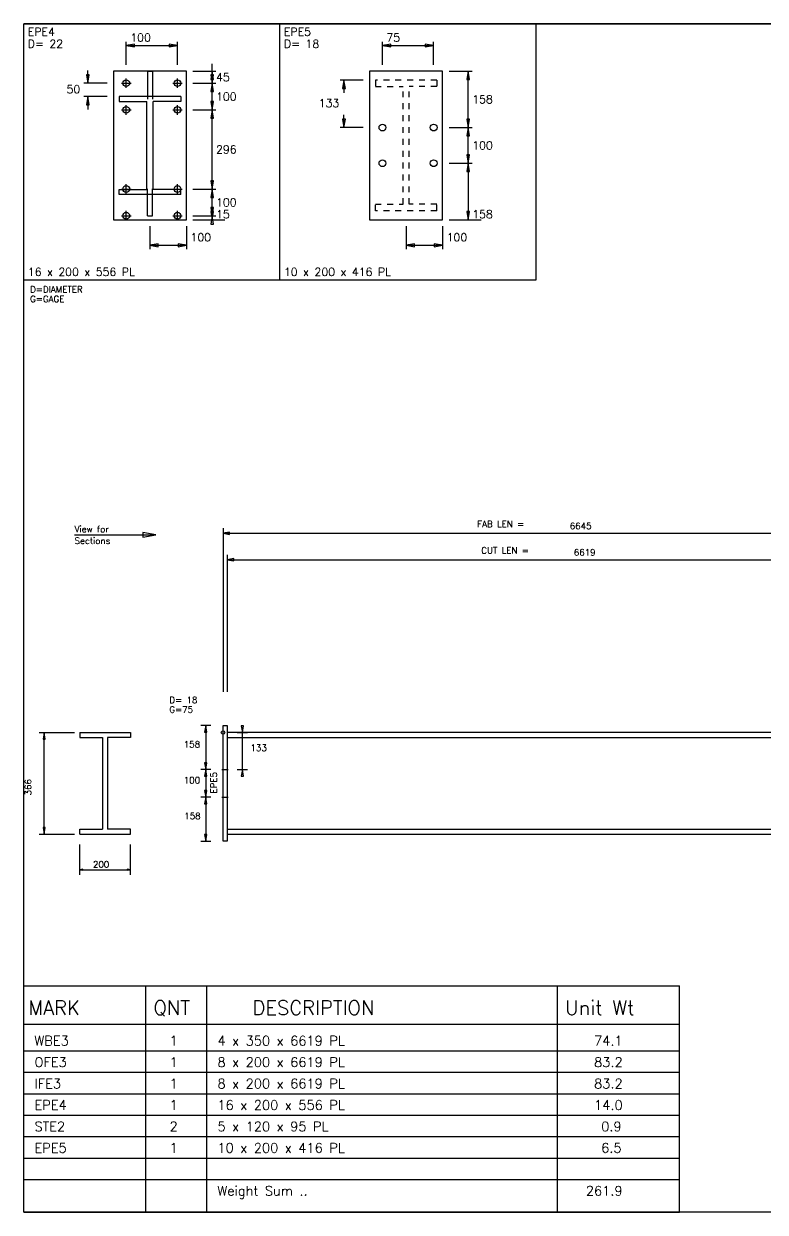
# Model space of a CAD drawing. Extents: x 0 to 420, y 0 to 297.
# Drawn here: x 0 to 185.2, y 0 to 297 of the extents above; entities that cross this region are included whole.
import ezdxf

# ---------------------------------------------------------------- set-up
doc = ezdxf.new("R2010")
doc.units = 0
doc.linetypes.add('CONTIN', pattern=[0])
doc.linetypes.add('DASHED', pattern=[2.38, 1.19, -1.19])
doc.layers.get('0').update_dxf_attribs({"linetype": 'CONTIN'})
for name, color, linetype in [('1', 7, 'CONTIN'), ('10', 7, 'CONTIN'), ('11', 7, 'CONTIN'), ('12', 2, 'CONTIN'), ('14', 7, 'CONTIN'), ('15', 6, 'CONTIN'), ('16', 7, 'CONTIN'), ('2', 7, 'CONTIN'), ('20', 7, 'CONTIN'), ('21', 7, 'CONTIN'), ('22', 7, 'CONTIN'), ('3', 1, 'CONTIN'), ('6', 4, 'CONTIN'), ('7', 3, 'DASHED')]:
    doc.layers.add(name, color=color, linetype=linetype)
doc.styles.add('SIMPLEX', font='SIMPLEX')

# ---------------------------------------------------------------- blocks, each defined once
blk = doc.blocks.new('CZEBORDR')
at = {"layer": '22'}
for p, q in [((0, 0), (0, 297)), ((0, 297), (420, 297)), ((420, 297), (420, 0)), ((420, 0), (0, 0))]:
    blk.add_line(p, q, dxfattribs=at)
blk = doc.blocks.new('LOGO')
at = {"linetype": 'CONTINUOUS'}
blk.add_line((0, 297), (-420, 297), dxfattribs=at)
at = {"layer": '14'}
for q in [(-420, 61.91), (-256.17, 0)]:
    blk.add_line((-420, 0), q, dxfattribs=at)
at = {"layer": '22'}
for p, q in [((-420, 0), (-420, 297)), ((0, 0), (-420, 0))]:
    blk.add_line(p, q, dxfattribs=at)
blk = doc.blocks.new('CZEBOLT')
at = {"layer": '21', "style": 'SIMPLEX'}
for s, p in [('D=DIAMETER', (0, 2.381)), ('G=GAGE', (0, 0))]:
    blk.add_text(s, height=1.587, dxfattribs=at).set_placement(p)
blk = doc.blocks.new('ARROW')
at = {"layer": '2'}
for p, q in [((0, 0), (-1.651, 0.275)), ((-1.651, 0.275), (-1.651, -0.275)), ((-1.651, -0.275), (0, 0))]:
    blk.add_line(p, q, dxfattribs=at)
blk = doc.blocks.new('RSECTN')
at = {"layer": '10'}
for p, q in [((-6.35, 25.4), (6.35, 25.4)), ((-6.35, 25.4), (-6.35, 24.13)), ((6.35, 25.4), (6.35, 24.13)), ((-6.35, 24.13), (-0.635, 24.13)), ((-0.635, 24.13), (-0.635, 1.27)), ((6.35, 24.13), (0.635, 24.13)), ((0.635, 24.13), (0.635, 1.27)), ((-6.35, 0), (-6.35, 1.27)), ((-6.35, 1.27), (-0.635, 1.27)), ((-6.35, 0), (6.35, 0)), ((6.35, 1.27), (0.635, 1.27)), ((6.35, 0), (6.35, 1.27))]:
    blk.add_line(p, q, dxfattribs=at)
blk = doc.blocks.new('XCIRCL')
at = {"layer": '6'}
for p, q in [((-1.27, 0), (1.27, 0)), ((0, -1.27), (0, 1.27))]:
    blk.add_line(p, q, dxfattribs=at)
blk.add_circle((0, 0), 0.889, dxfattribs=at)
blk = doc.blocks.new('MWHOLE')
at = {"layer": '6'}
blk.add_blockref('XCIRCL', (0, 0), dxfattribs=at)
blk = doc.blocks.new('PL1EPE')
at = {"layer": '10'}
for p, q in [((24.511, 41.402), (24.511, 35.814)), ((24.511, 41.402), (25.527, 41.402)), ((25.527, 41.402), (25.527, 35.814)), ((24.511, 12.7), (24.511, 18.034)), ((25.527, 12.7), (25.527, 18.034)), ((24.511, 12.7), (25.527, 12.7))]:
    blk.add_line(p, q, dxfattribs=at)
at = {"layer": '12'}
for p, q in [((17.78, 41.402), (17.78, 11.938)), ((32.258, 41.402), (17.78, 41.402)), ((32.258, 11.938), (32.258, 41.402)), ((17.78, 11.938), (32.258, 11.938))]:
    blk.add_line(p, q, dxfattribs=at)
at = {"layer": '2'}
for p, q in [((20.32, 42.672), (20.32, 47.244)), ((30.48, 42.672), (30.48, 47.244)), ((20.32, 46.482), (30.48, 46.482)), ((37.338, 39.017), (37.338, 42.827)), ((12.7, 39.017), (12.7, 41.557)), ((33.528, 41.402), (38.1, 41.402)), ((37.338, 39.017), (37.338, 41.402)), ((16.51, 39.017), (11.938, 39.017)), ((33.528, 39.017), (38.1, 39.017)), ((33.528, 39.017), (38.1, 39.017)), ((37.338, 33.719), (37.338, 39.017)), ((16.51, 36.366), (11.938, 36.366)), ((12.7, 36.366), (12.7, 33.826)), ((37.338, 33.719), (37.338, 37.529)), ((33.528, 33.719), (38.1, 33.719)), ((33.528, 33.719), (38.1, 33.719)), ((37.338, 18.022), (37.338, 33.719)), ((37.338, 18.022), (37.338, 21.832)), ((33.528, 18.022), (38.1, 18.022)), ((33.528, 18.022), (38.1, 18.022)), ((37.338, 12.723), (37.338, 18.022)), ((37.338, 12.723), (37.338, 16.533)), ((33.528, 12.723), (38.1, 12.723)), ((33.528, 11.938), (39.878, 11.938)), ((37.338, 12.723), (37.338, 11.938)), ((25.019, 10.668), (25.019, 6.096)), ((32.258, 10.668), (32.258, 6.096)), ((25.019, 6.858), (32.258, 6.858))]:
    blk.add_line(p, q, dxfattribs=at)
at = {"layer": '20'}
for p, q in [((0, 0), (0, 50.8)), ((0, 50.8), (50.8, 50.8)), ((50.8, 0), (50.8, 50.8)), ((0, 0), (50.8, 0))]:
    blk.add_line(p, q, dxfattribs=at)
at = {"layer": '1', "xscale": 0.75, "yscale": 0.75, "zscale": 0.75}
for p in [(20.32, 39.017), (30.48, 39.017), (20.32, 33.719), (30.48, 33.719), (20.32, 18.022), (30.48, 18.022), (20.32, 12.723), (30.48, 12.723)]:
    blk.add_blockref('MWHOLE', p, dxfattribs=at)
at = {"layer": '2'}
for p, rotation in [((20.32, 46.482), 180), ((12.7, 39.017), 270), ((37.338, 41.402), 90), ((37.338, 39.017), 270), ((37.338, 39.017), 90), ((12.7, 36.366), 90), ((37.338, 33.719), 270), ((37.338, 33.719), 90), ((37.338, 18.022), 270), ((37.338, 18.022), 90), ((37.338, 12.723), 270), ((37.338, 11.938), 270), ((37.338, 12.723), 90), ((25.019, 6.858), 180)]:
    blk.add_blockref('ARROW', p, dxfattribs=dict(at, rotation=rotation))
for p in [(30.48, 46.482), (32.258, 6.858)]:
    blk.add_blockref('ARROW', p, dxfattribs=at)
at = {"layer": '3', "xscale": 0.96, "yscale": 0.764, "zscale": 0.764, "rotation": 180}
blk.add_blockref('RSECTN', (25.019, 36.366), dxfattribs=at)
at = {"layer": '11', "style": 'SIMPLEX'}
for s, p in [('100', (21.114, 47.276)), ('45', (38.132, 39.416)), ('50', (8.488, 37.03)), ('100', (38.132, 35.574)), ('296', (38.132, 25.077)), ('100', (38.132, 14.579)), ('15', (38.132, 12.224)), ('100', (33.052, 7.652))]:
    blk.add_text(s, height=1.587, dxfattribs=at).set_placement(p)
at = {"layer": '16', "style": 'SIMPLEX'}
for s, p in [('EPE4', (0.794, 48.419)), ('16 x 200 x 556 PL', (0.794, 0.794))]:
    blk.add_text(s, height=1.587, dxfattribs=at).set_placement(p)
at = {"layer": '21', "style": 'SIMPLEX'}
blk.add_text('D= 22', height=1.587, dxfattribs=at).set_placement((0.794, 46.038))
blk = doc.blocks.new('RSECTB')
at = {"layer": '7'}
for p, q in [((-6.35, 25.4), (6.35, 25.4)), ((-6.35, 25.4), (-6.35, 24.13)), ((-6.35, 24.13), (-0.635, 24.13)), ((-0.635, 24.13), (-0.635, 1.27)), ((6.35, 24.13), (0.635, 24.13)), ((0.635, 24.13), (0.635, 1.27)), ((6.35, 25.4), (6.35, 24.13)), ((-6.35, 0), (-6.35, 1.27)), ((-6.35, 1.27), (-0.635, 1.27)), ((-6.35, 0), (6.35, 0)), ((6.35, 1.27), (0.635, 1.27)), ((6.35, 0), (6.35, 1.27))]:
    blk.add_line(p, q, dxfattribs=at)
blk = doc.blocks.new('CYAN_CRCL')
at = {"layer": '6'}
blk.add_circle((0, 0), 0.889, dxfattribs=at)
blk = doc.blocks.new('SWHOLE')
at = {"layer": '6'}
blk.add_blockref('CYAN_CRCL', (0, 0), dxfattribs=at)
blk = doc.blocks.new('PL2EPE')
at = {"layer": '12'}
for p, q in [((17.78, 41.402), (17.78, 11.938)), ((32.258, 41.402), (17.78, 41.402)), ((32.258, 11.938), (32.258, 41.402)), ((17.78, 11.938), (32.258, 11.938))]:
    blk.add_line(p, q, dxfattribs=at)
at = {"layer": '2'}
for p, q in [((20.32, 42.672), (20.32, 47.244)), ((30.48, 42.672), (30.48, 47.244)), ((20.32, 46.482), (30.48, 46.482)), ((33.528, 41.402), (38.1, 41.402)), ((37.338, 30.211), (37.338, 41.402)), ((16.51, 39.629), (11.938, 39.629)), ((12.7, 39.629), (12.7, 37.089)), ((37.338, 30.211), (37.338, 34.021)), ((12.7, 30.211), (12.7, 32.751)), ((16.51, 30.211), (11.938, 30.211)), ((33.528, 30.211), (38.1, 30.211)), ((33.528, 30.211), (38.1, 30.211)), ((37.338, 23.129), (37.338, 30.211)), ((37.338, 23.129), (37.338, 26.939)), ((33.528, 23.129), (38.1, 23.129)), ((37.338, 23.129), (37.338, 11.938)), ((33.528, 11.938), (39.878, 11.938)), ((25.019, 10.668), (25.019, 6.096)), ((32.258, 10.668), (32.258, 6.096)), ((25.019, 6.858), (32.258, 6.858))]:
    blk.add_line(p, q, dxfattribs=at)
at = {"layer": '20'}
for p, q in [((0, 0), (0, 50.8)), ((0, 50.8), (50.8, 50.8)), ((50.8, 0), (50.8, 50.8)), ((0, 0), (50.8, 0))]:
    blk.add_line(p, q, dxfattribs=at)
at = {"layer": '1', "xscale": 0.75, "yscale": 0.75, "zscale": 0.75}
for p in [(20.32, 30.211), (30.48, 30.211), (20.32, 23.129), (30.48, 23.129)]:
    blk.add_blockref('SWHOLE', p, dxfattribs=at)
at = {"layer": '2'}
for p, rotation in [((20.32, 46.482), 180), ((37.338, 41.402), 90), ((12.7, 39.629), 90), ((12.7, 30.211), 270), ((37.338, 30.211), 270), ((37.338, 30.211), 90), ((37.338, 23.129), 270), ((37.338, 23.129), 90), ((37.338, 11.938), 270), ((25.019, 6.858), 180)]:
    blk.add_blockref('ARROW', p, dxfattribs=dict(at, rotation=rotation))
for p in [(30.48, 46.482), (32.258, 6.858)]:
    blk.add_blockref('ARROW', p, dxfattribs=at)
at = {"layer": '7', "xscale": 0.96, "yscale": 1.02, "zscale": 1.02, "rotation": 180}
blk.add_blockref('RSECTB', (25.019, 39.629), dxfattribs=at)
at = {"layer": '11', "style": 'SIMPLEX'}
for s, p in [('75', (21.114, 47.276)), ('133', (7.694, 34.258)), ('158', (38.132, 35.013)), ('100', (38.132, 25.876)), ('158', (38.132, 12.224)), ('100', (33.052, 7.652))]:
    blk.add_text(s, height=1.587, dxfattribs=at).set_placement(p)
at = {"layer": '16', "style": 'SIMPLEX'}
for s, p in [('EPE5', (0.794, 48.419)), ('10 x 200 x 416 PL', (0.794, 0.794))]:
    blk.add_text(s, height=1.587, dxfattribs=at).set_placement(p)
at = {"layer": '21', "style": 'SIMPLEX'}
blk.add_text('D= 18', height=1.587, dxfattribs=at).set_placement((0.794, 46.038))
blk = doc.blocks.new('CZEPLATE')
at = {"layer": '14'}
for p, q in [((0, 56.555), (163.83, 56.555)), ((0, 0), (0, 56.555)), ((30.48, 0), (30.48, 56.555)), ((45.72, 0), (45.72, 56.555)), ((133.35, 0), (133.35, 56.555)), ((163.83, 0), (163.83, 56.555)), ((163.83, 0), (163.83, 56.555)), ((0, 47.03), (163.83, 47.03)), ((0, 40.332), (163.83, 40.332)), ((0, 34.975), (163.83, 34.975)), ((0, 29.617), (163.83, 29.617)), ((0, 24.259), (163.83, 24.259)), ((0, 18.901), (163.83, 18.901)), ((0, 13.543), (163.83, 13.543)), ((0, 8.186), (163.83, 8.186)), ((0, 0), (163.83, 0))]:
    blk.add_line(p, q, dxfattribs=at)
at = {"layer": '14', "style": 'SIMPLEX'}
for s, height, p in [('MARK', 3.572, (1.143, 49.316)), ('QNT', 3.572, (32.385, 49.316)), ('DESCRIPTION', 3.572, (57.15, 49.316)), ('Unit Wt', 3.572, (135.255, 49.316)), ('WBE3', 2.381, (2.667, 41.672)), ('  1', 2.381, (33.147, 41.672)), ('4 x 350 x 6619 PL', 2.381, (48.387, 41.672)), ('   74.1', 2.381, (137.16, 41.672)), ('OFE3', 2.381, (2.667, 36.314)), ('  1', 2.381, (33.147, 36.314)), ('8 x 200 x 6619 PL', 2.381, (48.387, 36.314)), ('   83.2', 2.381, (137.16, 36.314)), ('IFE3', 2.381, (2.667, 30.956)), ('  1', 2.381, (33.147, 30.956)), ('8 x 200 x 6619 PL', 2.381, (48.387, 30.956)), ('   83.2', 2.381, (137.16, 30.956)), ('EPE4', 2.381, (2.667, 25.598)), ('  1', 2.381, (33.147, 25.598)), ('16 x 200 x 556 PL', 2.381, (48.387, 25.598)), ('   14.0', 2.381, (137.16, 25.598)), ('STE2', 2.381, (2.667, 20.241)), ('  2', 2.381, (33.147, 20.241)), ('5 x 120 x 95 PL', 2.381, (48.387, 20.241)), ('    0.9', 2.381, (137.16, 20.241)), ('EPE5', 2.381, (2.667, 14.883)), ('  1', 2.381, (33.147, 14.883)), ('10 x 200 x 416 PL', 2.381, (48.387, 14.883)), ('    6.5', 2.381, (137.16, 14.883)), ('Weight Sum ..', 2.381, (48.387, 4.167)), ('  261.9', 2.381, (137.16, 4.167))]:
    blk.add_text(s, height=height, dxfattribs=at).set_placement(p)
blk = doc.blocks.new('CZESECTN')
at = {"layer": '2'}
for p, q in [((3.81, 55.88), (12.7, 55.88)), ((5.08, 30.48), (5.08, 55.88)), ((3.81, 30.48), (12.7, 30.48)), ((13.97, 20.32), (13.97, 27.94)), ((26.67, 20.32), (26.67, 27.94)), ((13.97, 21.59), (26.67, 21.59))]:
    blk.add_line(p, q, dxfattribs=at)
at = {"layer": '1'}
blk.add_blockref('RSECTN', (20.32, 30.48), dxfattribs=at)
at = {"layer": '2'}
for p, rotation in [((5.08, 55.88), 90), ((5.08, 30.48), -90)]:
    blk.add_blockref('ARROW', p, dxfattribs=dict(at, rotation=rotation))
at = {"layer": '2', "xscale": 0.5, "yscale": 0.5, "zscale": 0.5, "rotation": 180}
blk.add_blockref('ARROW', (13.97, 21.59), dxfattribs=at)
at = {"layer": '2', "xscale": 0.5, "yscale": 0.5, "zscale": 0.5}
blk.add_blockref('ARROW', (26.67, 21.59), dxfattribs=at)
at = {"layer": '11', "style": 'SIMPLEX'}
blk.add_text('366', height=1.587, rotation=90, dxfattribs=at).set_placement((1.873, 40.164))
blk.add_text('200', height=1.587, dxfattribs=at).set_placement((17.283, 22.119))
blk = doc.blocks.new('MAG_CRCL')
at = {"layer": '15'}
blk.add_circle((0, 0), 0.889, dxfattribs=at)
blk = doc.blocks.new('BSEPLT')
at = {"layer": '12'}
for p, q in [((-0.508, 0), (0.508, 0)), ((-0.508, -12.7), (-0.508, 0)), ((0.508, 0), (0.508, -12.7)), ((0.508, -12.7), (-0.508, -12.7))]:
    blk.add_line(p, q, dxfattribs=at)
blk = doc.blocks.new('CYAN_TICK')
at = {"layer": '6'}
blk.add_line((-1.6, 0), (1.6, 0), dxfattribs=at)
blk = doc.blocks.new('ARROWP')
at = {"layer": '2'}
for p, q in [((0, 0), (-1.651, 0.275)), ((-1.651, 0.275), (-1.651, -0.275)), ((-1.651, -0.275), (0, 0))]:
    blk.add_line(p, q, dxfattribs=at)
blk = doc.blocks.new('CZEPIECE')
at = {"layer": '1'}
for p, q in [((394.6, 55.88), (50.8, 55.88)), ((50.8, 55.88), (50.8, 30.48)), ((50.8, 54.61), (394.6, 54.61)), ((394.6, 30.48), (394.6, 55.88)), ((50.8, 31.75), (394.6, 31.75)), ((50.8, 30.48), (394.6, 30.48))]:
    blk.add_line(p, q, dxfattribs=at)
at = {"layer": '2'}
for p, q in [((49.784, 106.934), (49.784, 66.04)), ((395.616, 106.934), (395.616, 66.04)), ((49.784, 105.664), (395.616, 105.664)), ((50.8, 100.33), (50.8, 66.04)), ((50.8, 99.06), (394.6, 99.06)), ((394.6, 100.33), (394.6, 66.04)), ((394.6, 92.71), (394.6, 85.09)), ((394.6, 91.44), (407.3, 91.44)), ((395.108, 62.476), (384.44, 55.88)), ((398.664, 62.476), (401.204, 62.476)), ((399.934, 62.476), (399.934, 59.353)), ((46.736, 57.618), (44.196, 57.618)), ((45.466, 57.618), (45.466, 46.651)), ((392.568, 59.353), (390.028, 59.353)), ((391.298, 59.353), (391.298, 55.88)), ((398.664, 59.353), (401.204, 59.353)), ((399.934, 59.353), (399.934, 52.413)), ((53.34, 55.88), (55.88, 55.88)), ((54.61, 46.651), (54.61, 55.88)), ((392.568, 55.88), (390.028, 55.88)), ((398.664, 52.413), (401.204, 52.413)), ((399.934, 52.413), (399.934, 31.855)), ((46.736, 46.651), (44.196, 46.651)), ((45.466, 46.651), (45.466, 39.711)), ((53.34, 46.651), (55.88, 46.651)), ((46.736, 39.711), (44.196, 39.711)), ((45.466, 39.711), (45.466, 28.745)), ((395.108, 24.014), (384.44, 30.48)), ((398.664, 31.855), (401.204, 31.855)), ((399.934, 31.855), (399.934, 24.915)), ((44.196, 28.745), (46.736, 28.745)), ((398.664, 24.915), (401.204, 24.915)), ((398.664, 23.887), (401.204, 23.887)), ((399.934, 24.915), (399.934, 23.887))]:
    blk.add_line(p, q, dxfattribs=at)
at = {"layer": '21'}
blk.add_line((12.7, 105.283), (33.02, 105.283), dxfattribs=at)
at = {"xscale": 2, "yscale": 2, "zscale": 2}
blk.add_blockref('ARROWP', (33.02, 105.283), dxfattribs=at)
at = {"rotation": 180}
blk.add_blockref('ARROW', (394.6, 91.44), dxfattribs=at)
at = {"yscale": 3.038, "zscale": 3.038}
blk.add_blockref('BSEPLT', (395.108, 62.476), dxfattribs=at)
blk.add_blockref('BSEPLT', (395.108, 62.476), dxfattribs=at)
at = {"layer": '12', "yscale": 2.273, "zscale": 2.273}
blk.add_blockref('BSEPLT', (50.292, 57.618), dxfattribs=at)
at = {"layer": '15', "xscale": 0.5, "yscale": 0.5, "zscale": 0.5}
for p in [(49.784, 55.88), (395.616, 55.88)]:
    blk.add_blockref('MAG_CRCL', p, dxfattribs=at)
at = {"layer": '2'}
for p, rotation in [((49.784, 105.664), 180), ((50.8, 99.06), 180), ((399.934, 62.476), 90), ((399.934, 59.353), -90), ((45.466, 57.618), 90), ((54.61, 55.88), -90), ((391.298, 59.353), 90), ((391.298, 55.88), -90), ((399.934, 59.353), 90), ((399.934, 52.413), -90), ((399.934, 52.413), 90), ((45.466, 46.651), -90), ((45.466, 46.651), 90), ((54.61, 46.651), 90), ((45.466, 39.711), -90), ((45.466, 39.711), 90), ((399.934, 31.855), -90), ((45.466, 28.745), -90), ((399.934, 31.855), 90), ((399.934, 24.915), -90), ((399.934, 23.887), -90), ((399.934, 24.915), 90)]:
    blk.add_blockref('ARROW', p, dxfattribs=dict(at, rotation=rotation))
for p in [(395.616, 105.664), (394.6, 99.06)]:
    blk.add_blockref('ARROW', p, dxfattribs=at)
at = {"layer": '2', "xscale": 0.5, "yscale": 0.5, "zscale": 0.5}
for p in [(395.108, 59.353), (395.108, 52.413), (50.292, 46.651), (50.292, 39.711), (395.108, 31.855), (395.108, 24.915)]:
    blk.add_blockref('CYAN_TICK', p, dxfattribs=at)
at = {"layer": '11', "style": 'SIMPLEX'}
for s, p in [('6645', (136.409, 106.701)), ('6619', (137.425, 100.097)), ('45', (401.712, 60.914)), ('50', (386.726, 56.029)), ('100', (401.712, 55.883)), ('158', (39.973, 52.135)), ('133', (56.642, 51.266)), ('100', (39.973, 43.181)), ('296', (401.712, 42.134)), ('158', (40.1, 34.228)), ('100', (401.712, 28.385)), ('15', (401.585, 24.401))]:
    blk.add_text(s, height=1.587, dxfattribs=at).set_placement(p)
at = {"layer": '2', "style": 'SIMPLEX'}
for s, p in [('FAB LEN =', (113.284, 107.188)), ('CUT LEN =', (114.3, 100.584)), ('TAPE', (395.87, 91.694))]:
    blk.add_text(s, height=1.587, dxfattribs=at).set_placement(p)
at = {"layer": '21', "style": 'SIMPLEX'}
for s, p in [('View for', (12.7, 105.918)), ('Sections', (12.7, 103.013)), ('G=100', (403.998, 63.904)), ('D= 22', (403.998, 66.286)), ('G=75', (36.37, 60.825)), ('D= 18', (36.37, 63.206))]:
    blk.add_text(s, height=1.587, dxfattribs=at).set_placement(p)
at = {"layer": '3', "style": 'SIMPLEX'}
for s, p in [('STE2', (379.36, 59.174)), ('OFE3', (220.198, 56.674)), ('WBE3', (220.198, 42.386)), ('IFE3', (220.198, 28.099)), ('STE2', (379.36, 25.284))]:
    blk.add_text(s, height=1.587, dxfattribs=at).set_placement(p)
for s, p in [('EPE5', (48.26, 40.64)), ('EPE4', (399.172, 40.64))]:
    blk.add_text(s, height=1.587, rotation=90, dxfattribs=at).set_placement(p)

msp = doc.modelspace()

# ---------------------------------------------------------------- block references
at = {"xscale": 1.26, "yscale": 1.26, "zscale": 1.26}
for name, p in [('PL1EPE', (0, 233)), ('PL2EPE', (64, 233))]:
    msp.add_blockref(name, p, dxfattribs=at)
for name, p in [('CZEPIECE', (0, 64)), ('CZESECTN', (0, 64)), ('CZEPLATE', (0, 0))]:
    msp.add_blockref(name, p)
at = {"layer": '1'}
for name, p in [('CZEBORDR', (0, 0)), ('CZEBOLT', (1.587, 227.444))]:
    msp.add_blockref(name, p, dxfattribs=at)
at = {"layer": '2'}
msp.add_blockref('LOGO', (420, 0), dxfattribs=at)

doc.saveas('drawing.dxf')
